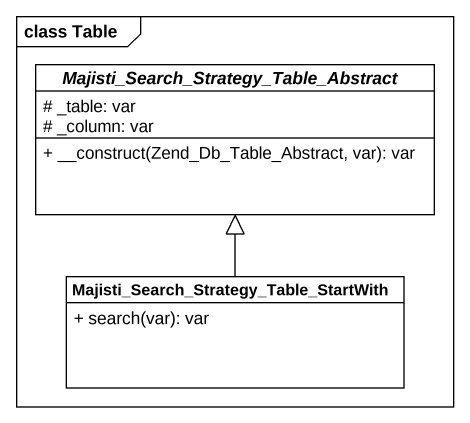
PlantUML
@startuml
mainframe class Table
hide circle
hide empty members
skinparam classAttributeIconSize 0
abstract class "Majisti_Search_Strategy_Table_Abstract" as Majisti_Search_Strategy {
  # _table: var
  # _column: var
  + __construct(Zend_Db_Table_Abstract, var): var
}
class "Majisti_Search_Strategy_Table_StartWith" as Majisti_Search_Strategy_2 {
  + search(var): var
}
Majisti_Search_Strategy_2 -up-|> Majisti_Search_Strategy
@enduml
